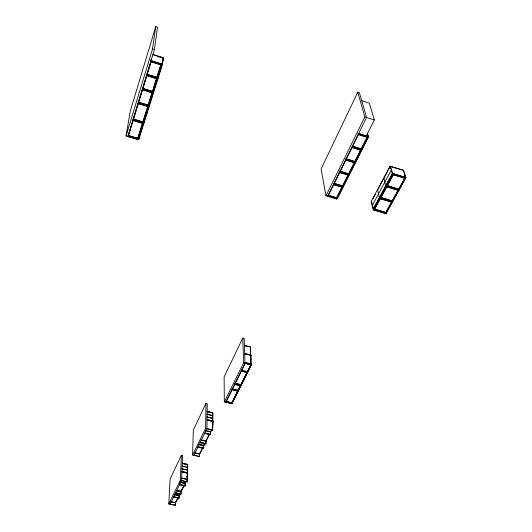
<?xml version="1.0" encoding="UTF-8"?>
<svg xmlns="http://www.w3.org/2000/svg" width="532" height="532" viewBox="0 0 532 532"><rect width="100%" height="100%" fill="white"/><g stroke="black" fill="none" stroke-linecap="round" stroke-linejoin="round"><path stroke-width="0.8" d="M212.64 430.169L212.773 421.284L212.64 430.169L206.868 428.785M212.74 413.025L207.088 411.648L212.82 412.865L212.694 421.085L212.82 412.686L207.167 411.309M213.013 421.158L206.981 419.701L213.013 420.978L212.747 425.826M210.492 431.279L210.466 434.558L204.72 433.188M204.64 433.354L210.386 434.724L210.572 431.226M193.961 455.206L199.586 456.516L192.584 455.06L205.611 428.3L205.964 403.409L207.267 403.728L206.948 428.626L193.887 455.359M200.099 442.651L205.791 444.001L205.837 440.822M205.997 440.396L205.871 443.834L200.172 442.491M197.931 447.079L203.603 448.416L203.656 445.131M203.809 444.918L203.683 448.257L198.01 446.92M199.513 456.675L199.66 453.231M192.584 455.06L193.309 430.089L205.964 403.409M187.005 481.912L187.384 473.014L187.005 481.912L181.525 480.669L182.616 455.512L181.385 455.226L170.134 478.946L168.784 503.944L175.434 505.26L170.094 504.077M187.603 464.702L182.23 463.465L187.67 464.556L187.324 472.795L187.676 464.376L182.31 463.133M179.537 484.732L184.996 485.969L185.189 482.531M184.996 485.969L185.256 482.497M175.487 493.024L180.9 494.235L181.026 491.056M181.206 489.839L180.966 494.095L175.56 492.885M173.558 496.981L178.945 498.178L179.085 494.893M179.224 494.713L179.018 498.038L173.632 496.835M179.683 482.943L179.61 484.586L185.07 485.822M168.784 503.944L180.328 480.23L181.385 455.226M175.367 505.4L175.587 501.975M170.107 502.607L170.021 504.216L181.598 480.522M162.632 61.213L163.65 57.882L152.637 54.377M162.16 64.266L162.925 57.815M128.704 136.032L138.919 139.085L162.493 64.372L163.258 57.922L162.539 60.216M161.05 64.266L160.963 64.977L151.041 61.832L151.241 60.808M160.597 68.881L160.305 71.321L159.966 71.215M137.848 139.577L161.482 64.053L137.848 139.577L126.031 136.046L130.333 110.895L155.743 26.6L157.545 27.185L154.38 49.702L127.813 136.578M157.818 77.938L158.137 78.191L158.443 75.73M157.133 77.878L157.04 78.603L146.546 75.311M156.707 78.497L156.8 77.772M152.717 91.923L152.618 92.654L142.23 89.436M152.285 92.122L152.192 92.861L142.47 89.848M151.726 97.635L151.527 99.132L151.201 99.032M149.578 104.445L149.372 105.961L138.453 102.61M148.395 105.655L148.288 106.407L138.007 103.255M146.918 112.884L146.706 114.407L146.38 114.314M147.969 105.855L147.869 106.606L138.24 103.654M147.963 106.307L148.155 105.256L138.546 102.31L138.426 103.055L148.056 106.008M144.511 119.66L144.072 122.746L133.738 119.614M141.924 127.86L141.479 130.972L141.16 130.872M143.108 122.453L142.995 123.218L132.84 120.139M126.031 136.046L152.478 49.097L155.743 26.6M151.148 58.986L150.802 61.406L161.395 64.764M138.626 138.832L162.174 64.119L150.922 60.555L150.822 60.874M138.919 139.085L139.264 136.731M128.265 135.899L133.053 120.259M133.293 119.481L138.214 103.374M138.686 101.838L142.436 89.575M142.915 88.026L146.752 75.484M146.992 74.699L151.002 61.579M128.139 136.677L151.141 61.513M137.642 138.706L142.536 123.131M142.782 122.353L152.145 92.581M152.385 91.817L161.149 63.946L137.529 139.484L137.735 138.42L128.352 135.613L128.225 136.392L137.615 139.198M162.652 61.054L163.65 57.882M327.606 196.268L366.575 117.486L359.426 92.708L357.777 92.169L321.082 168.983L325.97 195.783L336.789 199.015L368.29 136.677L367.379 133.439M225.701 402.272L245.039 363.176L244.141 338.385L242.765 338.026L224.118 376.869L224.331 401.933L231.866 403.788L251.43 364.819L251.397 364.101M244.594 353.534L250.991 354.977L250.951 359.738M244.607 353.893L251.004 355.336L250.658 355.456M212.374 422.275L213.013 420.978M186.865 476.712L187.53 475.342M224.331 401.933L243.616 362.817L242.765 338.026M325.97 195.783L364.852 116.934L357.777 92.169M178.007 497.686L175.56 502.647L170.991 501.629M179.922 493.816L179.198 495.279L174.596 494.248M184.019 485.523L181.146 491.335L176.524 490.298M186.167 481.174L185.236 483.056L180.574 481.999M202.552 448.011L199.64 453.902L194.838 452.779M204.813 443.435L203.803 445.483L198.955 444.34M209.389 434.178L205.984 441.061L201.016 439.884M210.572 431.784L211.264 430.375M178.001 497.872L175.547 502.833L170.978 501.816M179.916 494.002L179.191 495.465L174.582 494.434M184.012 485.709L181.139 491.521L176.518 490.484M186.16 481.36L185.229 483.242L180.561 482.185M202.911 447.459L199.64 454.089L194.832 452.965M204.813 443.622L203.796 445.67L198.948 444.526M209.389 434.365L205.984 441.247L201.01 440.07M211.61 429.856L210.566 431.971L205.552 430.774M244.913 362.472L251.649 364.167L232.098 403.13L226.492 401.746M251.077 364.939L245.199 363.436L245.272 362.531L245.292 363.243L225.947 402.332L226.027 401.434L231.693 402.83L231.706 403.555L226.034 402.159M327.898 196.355L358.595 134.337L358.395 133.559M178.945 498.178L173.698 496.695M180.9 494.235L175.627 492.738M203.603 448.416L203.756 448.097L198.084 446.767M205.791 444.001L205.951 443.675L200.251 442.331M231.6 402.817L226.519 401.367M233.954 398.129L234.127 397.776M240.657 384.749L235.49 383.246M243.097 379.875L243.284 379.509M248.424 369.255L248.61 368.882M231.606 403.003L240.304 385.66M240.663 384.935L250.778 364.752M251.044 364.221L251.171 364.752L231.62 403.728M251.038 364.819L231.866 403.788M251.643 363.981L232.098 403.13M361.733 100.694L369.248 103.122L374.335 119.959L366.229 136.112L358.561 133.692M336.33 198.103L341.91 187.005M342.149 186.526L348.001 174.895M354.199 162.573L348.227 174.456L348.413 175.261L339.662 172.594L339.489 171.789M354.432 162.127L360.53 149.997M367.014 137.103L360.902 149.253L361.108 150.044M348.3 174.988L336.623 198.19L336.789 199.015M349.025 173.552L350.847 169.921M356.733 158.237L354.864 161.941L345.747 159.128M358.595 154.533L360.457 150.829M366.601 138.626L367.678 136.485L367.898 137.263L358.289 134.237M336.497 198.928L367.592 137.17L367.373 136.385M341.271 190.064L342.016 188.581M349.351 174.024L349.251 174.456M350.309 172.115L354.332 164.142M355.29 162.24L355.768 162.22M356.174 160.484L358.781 155.297M361.906 149.093L362.112 149.632M368.104 136.804L358.043 133.299M367.246 133.133L368.556 136.804L337.501 198.449L328.204 195.67M384.762 212.581L373.085 209.089L371.15 201.515L390.069 166.137L403.555 170.32L405.969 177.701L386.046 213.731L373.876 210.093L373.663 209.262L392.902 173.671L393.148 174.483L373.876 210.093M373.178 208.398L371.569 201.349M372.979 198.709L375.299 194.38M377.481 190.303L388.087 170.473M388.845 169.063L390.362 166.23L392.609 173.585L373.378 209.176L373.471 208.75M373.085 209.089L392.31 173.492L390.069 166.137M373.723 208.278L374.508 206.828M384.889 187.616L385.64 186.22M387.555 182.675L389.098 179.829M391.791 174.842L392.556 173.419L405.623 177.449M377.487 202.812L373.949 209.349L374.162 210.18L393.447 174.576L393.195 173.765L392.044 175.899M378.272 201.362L380.373 197.472L392.064 201.003L392.303 201.828L380.599 198.296M381.364 195.636L384.383 190.057M385.141 188.661L391.273 177.329M391.519 201.98L385.534 212.807L385.76 213.645L405.677 177.615L403.263 170.227L390.215 166.496M404.699 178.14L391.778 201.515L392.018 202.34L380.32 198.808M385.82 212.893L390.209 204.953M392.589 200.65L396.041 194.413M396.812 193.023L398.342 190.25M399.512 188.142L405.384 177.522L405.643 178.333L393.148 174.483M386.458 212.088L387.256 210.645M388.054 209.202L388.852 207.759M391.246 203.43L392.044 201.98M399.751 188.062L400.529 186.646M402.491 183.108L403.269 181.691M174.456 494.534L178.293 495.392M174.443 494.72L178.28 495.578M179.683 484.446L185.143 485.676M176.385 490.584L181.006 491.621M177.143 490.943L178.685 491.289M181.631 478.049L187.098 479.292M181.625 478.235L187.091 479.478M180.328 480.23L187.078 481.766M180.428 482.291L184.318 483.176M180.421 482.477L184.305 483.362M182.004 468.905L187.41 470.148M187.61 472.882L181.897 471.552L187.616 472.695L187.224 477.576M187.603 473.088L181.884 471.917L187.311 473.161M182.124 465.992L187.517 467.236M182.117 466.178L187.51 467.415M182.017 468.725L187.417 469.962M198.802 444.659L202.838 445.61M201.216 445.417L203.643 445.982M205.611 428.3L212.72 430.009M205.552 430.588L209.854 431.612M204.8 433.028L210.546 434.398M213.013 421.364L206.981 420.067L212.694 421.45M207.054 414.169L212.727 415.545M207.054 414.348L212.727 415.731M207.021 416.889L212.714 418.265M207.021 417.068L212.707 418.445M232.165 389.025L237.897 390.455L237.917 391.18L232.178 389.743M234.652 383.426L241.156 384.875M234.665 384.144L240.936 385.72L240.916 384.995M234.831 384.39L240.597 385.84L240.57 385.115M242.1 370.598L247.2 371.895L247.227 372.613L241.388 371.13M245.013 362.465L251.649 364.167M245.172 362.718L246.642 363.097M243.616 362.817L251.43 364.819M244.693 353.527L250.998 355.157M244.394 345.261L250.379 346.817L250.645 355.097L250.392 346.997L244.308 345.627L245.804 346.019M128.059 135.361L137.954 138.32M328.297 195.244L335.805 197.485M374.262 208.99L386.199 212.561L386.392 213.066M327.872 195.277L336.463 197.844L336.623 198.669L328.025 196.095M385.899 213.392L374.302 209.927L374.089 209.096L385.673 212.561L386.046 213.731M372.38 205.279L391.452 169.801M133.08 120.531L142.583 123.411M334.182 183.36L342.508 185.874M392.589 201.003L379.748 197.126L379.655 197.552M334.841 184.019L343.466 186.619M392.782 201.515L379.369 197.465L377.614 190.044M333.491 184.371L342.754 187.171L342.581 186.353M392.45 202.173L380.167 198.463L379.948 197.638M333.657 184.73L342.329 187.344M133.08 118.935L143.095 121.968M339.423 170.991L348.586 173.791M386.159 185.262L398.348 188.98M340.413 171.756L349.551 174.549M397.65 189.226L385.773 185.602L383.924 178.26M348.679 174.722L339.928 172.055L339.755 171.244L348.5 173.917L348.846 175.081L339.496 172.228M398.834 190.024L387.03 186.426L386.791 185.608L398.581 189.206L398.98 190.376L386.591 186.599L386.358 185.781M386.744 186.951L398.541 190.549L398.288 189.731M139.018 102.297L147.597 104.93M346.312 158.835L354.791 161.455M345.886 158.855L354.704 161.575L354.897 162.373L346.066 159.653M392.31 173.492L405.969 177.701M345.627 159.833L355.063 162.739M345.793 160.199L354.625 162.925M393.301 174.842L405.204 178.513M352.743 146.712L361.035 149.293M352.337 146.985L361.248 149.765L361.042 148.973L352.144 146.2M351.891 147.171L361.414 150.137M352.058 147.55L360.969 150.323L360.763 149.532M143.248 88.492L152.704 91.424M142.676 88.811L153.701 92.229M146.772 74.134L157.173 77.393M148.142 75.059L155.57 77.393M146.785 75.73L156.608 78.809M352.576 146.187L361.135 148.854M358.083 133.459L368.556 136.804M358.455 134.623L367.446 137.456L367.233 136.677M150.902 60.701L162.493 64.372M152.571 54.523L163.63 58.041M157.652 56.485L159.873 57.19M152.478 49.097L154.38 49.702M364.852 116.934L374.335 119.959M404.533 174.828L405.238 176.996M405.091 177.435L405.351 178.247M398.435 189.465L398.687 190.29M391.918 201.256L392.157 202.087M348.36 174.183L348.546 174.995M250.752 355.27L251.038 364.041L250.831 359.359M156.9 77.459L156.807 78.184L146.978 75.105L147.085 74.387L156.9 77.459M152.478 91.511L152.385 92.249L142.656 89.236L142.769 88.498L152.478 91.511M142.875 122.061L142.769 122.826L133.253 119.946L133.379 119.188L142.875 122.061M237.984 390.275L232.251 388.845L232.265 389.564L238.004 391L237.984 390.275M240.757 384.756L234.991 383.306L235.011 384.024L240.777 385.474L240.757 384.756M247.294 371.708L241.462 370.225L241.481 370.944L247.32 372.427L247.294 371.708M342.415 186L333.75 183.387L333.916 184.198L342.588 186.818L342.415 186"/></g></svg>
